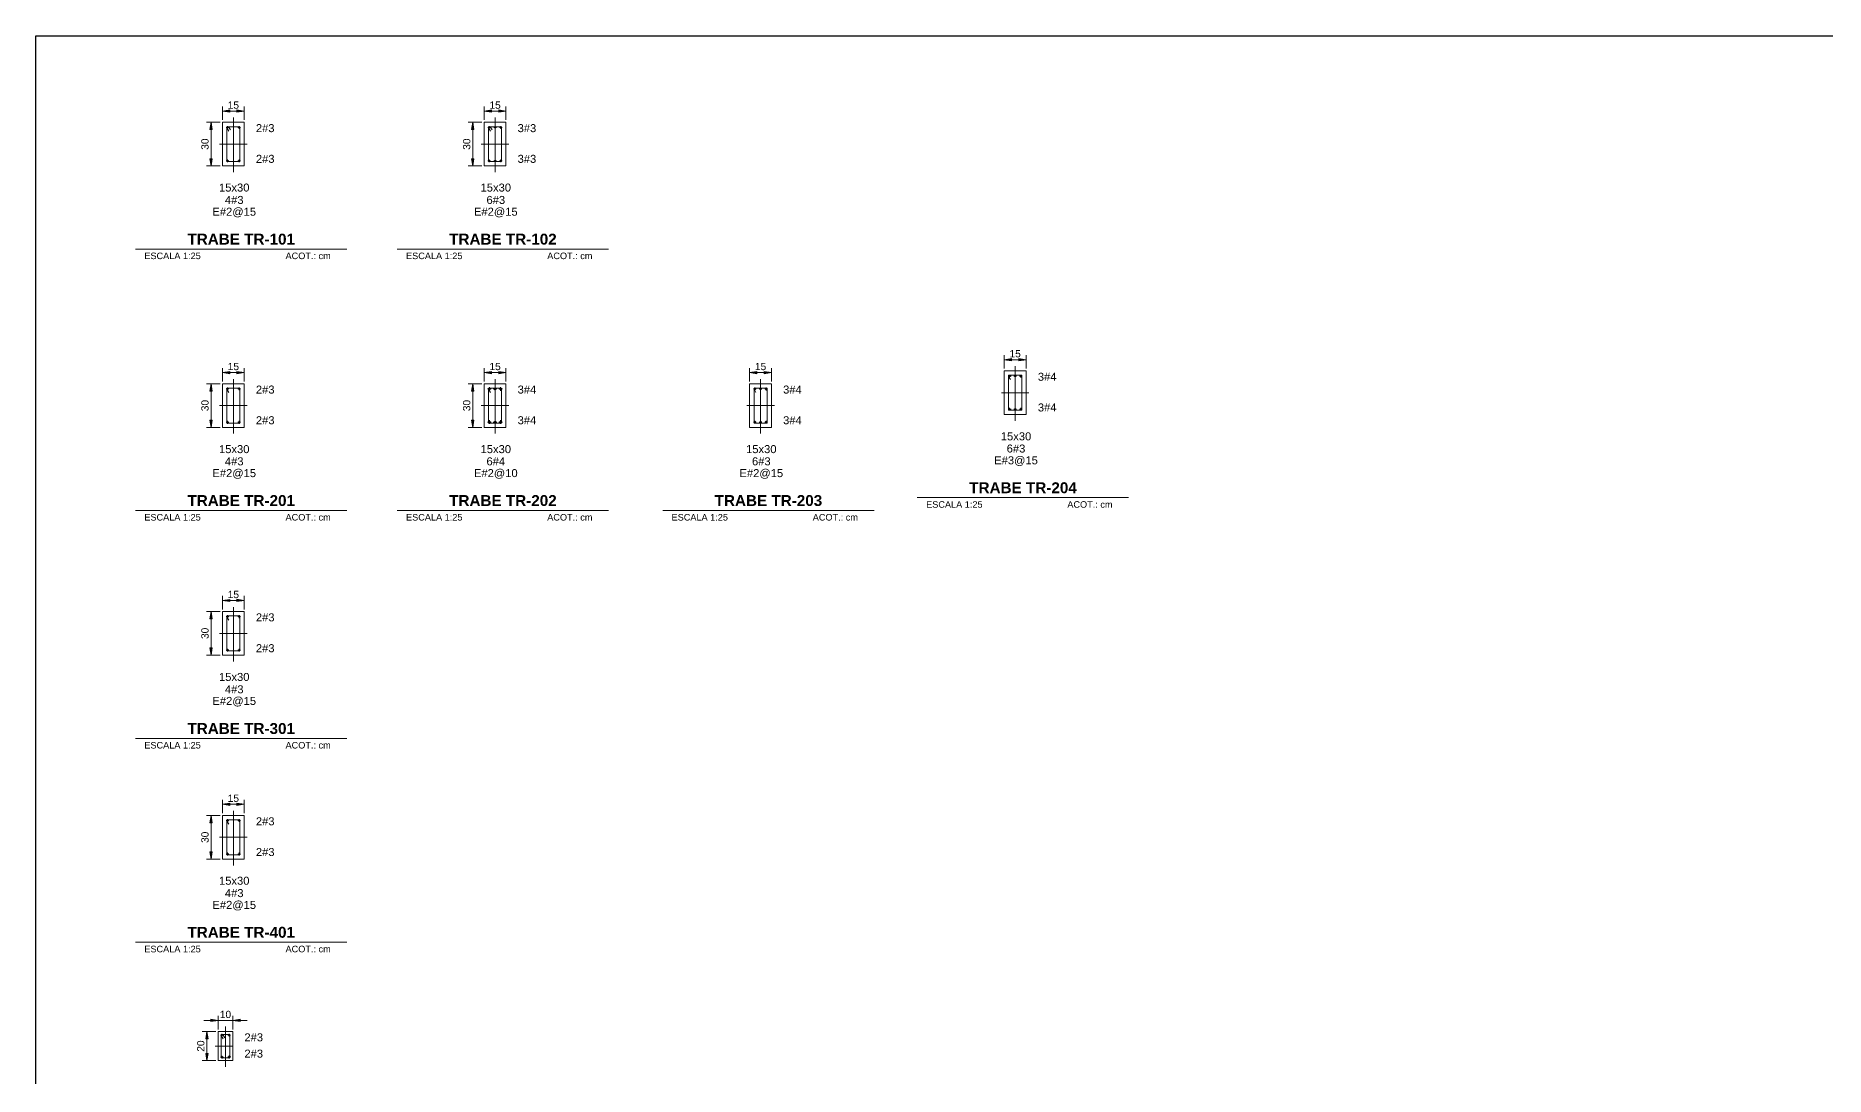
# Model space of a CAD drawing. Header units: metres. Extents: x -44 to 49.1, y -18.2 to 16.5.
# Drawn here: x -0.77 to 11.53, y -11.19 to -4.04 of the extents above; entities that cross this region are included whole.
import ezdxf
from ezdxf.enums import TextEntityAlignment as Align

# ---------------------------------------------------------------- set-up
doc = ezdxf.new("R2010")
doc.units = ezdxf.units.M
doc.header["$PDMODE"] = 35
doc.linetypes.add('CENTER2', pattern=[1.125, 0.75, -0.125, 0.125, -0.125])
for name, color, linetype, lineweight in [('.S-CentLines', 251, 'CENTER2', 5), ('.S-Concreto', 15, 'Continuous', 20), ('.S-Dimensiones', 11, 'Continuous', 15), ('.S-Hatch', 251, 'Continuous', 5), ('.S-Refuerzo', 1, 'Continuous', 18), ('.S-Textos', 5, 'Continuous', 15)]:
    doc.layers.add(name, color=color, linetype=linetype, lineweight=lineweight)
doc.layers.add('.S-Viewport', color=7, linetype='Continuous', plot=False)
doc.styles.add('General', font='arial.ttf')
doc.styles.add('Texto_Minimo', font='arial.ttf', dxfattribs={"height": 1.8})
doc.styles.add('Titulos', font='', dxfattribs={"height": 6})
doc.styles.get('Titulos').set_extended_font_data('Arial', bold=True)
doc.dimstyles.new('Generales', dxfattribs={"dimscale": 0, "dimtxt": 2, "dimasz": 2, "dimexe": 1.25, "dimexo": 0.625, "dimtad": 1, "dimdec": 0, "dimlfac": 100, "dimzin": 1, "dimdsep": 46, "dimtxsty": 'General', "dimblk": 'FLECHA', "dimcen": 2, "dimclrd": 11, "dimclre": 11, "dimclrt": 5, "dimadec": 0, "dimazin": 0, "dimtfac": 1, "dimtdec": 0, "dimtmove": 0, "dimatfit": 3, "dimfxl": 1, "dimlwd": 13, "dimlwe": 13, "dimarcsym": 0})

# ---------------------------------------------------------------- blocks, each defined once
blk = doc.blocks.new('FLECHA')
at = {"linetype": 'Continuous'}
blk.add_hatch(color=5, dxfattribs=at).paths.add_polyline_path([(0, 0), (-1, 0.1621), (-1, -0.1574)])
at = {"color": 5, "linetype": 'Continuous'}
blk.add_line((-1, 0.1621), (-1, -0.1574), dxfattribs=at)
blk.add_lwpolyline([(-1, 0.1621), (0, 0), (-1, -0.1574)], dxfattribs=at)
blk = doc.blocks.new('*D1054')
at = {"layer": '.S-Dimensiones', "color": 11, "linetype": 'Continuous', "lineweight": 13, "ltscale": 0.5, "transparency": 16777216}
for p, q in [((0.509, -4.619), (0.509, -4.527)), ((0.659, -4.619), (0.659, -4.527)), ((0.559, -4.558), (0.609, -4.558))]:
    blk.add_line(p, q, dxfattribs=at)
at = {"layer": 'Defpoints', "color": 0, "ltscale": 0.5, "transparency": 16777216}
for p in [(0.509, -4.635), (0.659, -4.558), (0.659, -4.635)]:
    blk.add_point(p, dxfattribs=at)
at = {"layer": '.S-Dimensiones', "color": 11, "lineweight": 13, "ltscale": 0.5, "transparency": 16777216, "xscale": 0.05, "yscale": 0.05, "zscale": 0.05, "rotation": 180}
blk.add_blockref('FLECHA', (0.509, -4.558), dxfattribs=at)
at = {"layer": '.S-Dimensiones', "color": 11, "lineweight": 13, "ltscale": 0.5, "transparency": 16777216, "xscale": 0.05, "yscale": 0.05, "zscale": 0.05}
blk.add_blockref('FLECHA', (0.659, -4.558), dxfattribs=at)
at = {"layer": '.S-Dimensiones', "color": 5, "ltscale": 0.5, "transparency": 16777216, "insert": (0.584, -4.517), "char_height": 0.05, "attachment_point": 5, "style": 'General'}
blk.add_mtext('15', dxfattribs=at)
blk = doc.blocks.new('TITULO2')
blk.add_line((0.709, -0.291), (-0.744, -0.291))
for tag, height, style, p in [('TÍTULO', 0.075, 'Titulos', (-0.017, -0.223)), ('ESCALA', 0.045, 'Texto_Minimo', (-0.489, -0.338)), ('ACOTACIÓN', 0.045, 'Texto_Minimo', (0.443, -0.338))]:
    blk.add_attdef(tag, text='', height=height, dxfattribs=dict(style=style)).set_placement(p, align=Align.MIDDLE_CENTER)
blk = doc.blocks.new('*D1053')
at = {"layer": '.S-Dimensiones', "color": 11, "linetype": 'Continuous', "lineweight": 13, "ltscale": 0.5, "transparency": 16777216}
for p, q in [((0.493, -4.635), (0.399, -4.635)), ((0.431, -4.685), (0.431, -4.885)), ((0.493, -4.935), (0.399, -4.935))]:
    blk.add_line(p, q, dxfattribs=at)
at = {"layer": 'Defpoints', "color": 0, "ltscale": 0.5, "transparency": 16777216}
for p in [(0.509, -4.635), (0.431, -4.935), (0.509, -4.935)]:
    blk.add_point(p, dxfattribs=at)
at = {"layer": '.S-Dimensiones', "color": 11, "lineweight": 13, "ltscale": 0.5, "transparency": 16777216, "xscale": 0.05, "yscale": 0.05, "zscale": 0.05}
for p, rotation in [((0.431, -4.635), 90), ((0.431, -4.935), 270)]:
    blk.add_blockref('FLECHA', p, dxfattribs=dict(at, rotation=rotation))
at = {"layer": '.S-Dimensiones', "color": 5, "ltscale": 0.5, "transparency": 16777216, "insert": (0.389, -4.785), "char_height": 0.05, "attachment_point": 5, "rotation": 90, "style": 'General'}
blk.add_mtext('30', dxfattribs=at)
blk = doc.blocks.new('*U1076')
at = {"layer": '.S-Hatch', "lineweight": 5}
h = blk.add_hatch(dxfattribs=at)
h.set_pattern_fill('ANSI31', color=250, scale=0.000761594, style=0)
h.set_pattern_definition([(45, (-0.0352946, -0.0017463), (-0.00170983, 0.00170983), [])])
edge = h.paths.add_edge_path()
edge.add_arc((0, 0), 0.004763, 0, 360)
at = {"layer": '.S-CentLines'}
for p, q in [((0.009525, 0), (-0.009525, 0)), ((0, -0.009525), (0, 0.009525))]:
    blk.add_line(p, q, dxfattribs=at)
at = {"layer": '.S-Refuerzo', "color": 5, "lineweight": 9}
blk.add_circle((0, 0), 0.004763, dxfattribs=at)
blk = doc.blocks.new('*D1058')
at = {"layer": '.S-Dimensiones', "color": 11, "linetype": 'Continuous', "lineweight": 13, "ltscale": 0.5, "transparency": 16777216}
for p, q in [((2.308, -4.619), (2.308, -4.527)), ((2.458, -4.619), (2.458, -4.527)), ((2.358, -4.558), (2.408, -4.558))]:
    blk.add_line(p, q, dxfattribs=at)
at = {"layer": 'Defpoints', "color": 0, "ltscale": 0.5, "transparency": 16777216}
for p in [(2.308, -4.635), (2.458, -4.558), (2.458, -4.635)]:
    blk.add_point(p, dxfattribs=at)
at = {"layer": '.S-Dimensiones', "color": 11, "lineweight": 13, "ltscale": 0.5, "transparency": 16777216, "xscale": 0.05, "yscale": 0.05, "zscale": 0.05, "rotation": 180}
blk.add_blockref('FLECHA', (2.308, -4.558), dxfattribs=at)
at = {"layer": '.S-Dimensiones', "color": 11, "lineweight": 13, "ltscale": 0.5, "transparency": 16777216, "xscale": 0.05, "yscale": 0.05, "zscale": 0.05}
blk.add_blockref('FLECHA', (2.458, -4.558), dxfattribs=at)
at = {"layer": '.S-Dimensiones', "color": 5, "ltscale": 0.5, "transparency": 16777216, "insert": (2.383, -4.517), "char_height": 0.05, "attachment_point": 5, "style": 'General'}
blk.add_mtext('15', dxfattribs=at)
blk = doc.blocks.new('*D1059')
at = {"layer": '.S-Dimensiones', "color": 11, "linetype": 'Continuous', "lineweight": 13, "ltscale": 0.5, "transparency": 16777216}
for p, q in [((2.292, -4.635), (2.198, -4.635)), ((2.229, -4.685), (2.229, -4.885)), ((2.292, -4.935), (2.198, -4.935))]:
    blk.add_line(p, q, dxfattribs=at)
at = {"layer": 'Defpoints', "color": 0, "ltscale": 0.5, "transparency": 16777216}
for p in [(2.308, -4.635), (2.229, -4.935), (2.308, -4.935)]:
    blk.add_point(p, dxfattribs=at)
at = {"layer": '.S-Dimensiones', "color": 11, "lineweight": 13, "ltscale": 0.5, "transparency": 16777216, "xscale": 0.05, "yscale": 0.05, "zscale": 0.05}
for p, rotation in [((2.229, -4.635), 90), ((2.229, -4.935), 270)]:
    blk.add_blockref('FLECHA', p, dxfattribs=dict(at, rotation=rotation))
at = {"layer": '.S-Dimensiones', "color": 5, "ltscale": 0.5, "transparency": 16777216, "insert": (2.188, -4.785), "char_height": 0.05, "attachment_point": 5, "rotation": 90, "style": 'General'}
blk.add_mtext('30', dxfattribs=at)
blk = doc.blocks.new('*D1060')
at = {"layer": '.S-Dimensiones', "color": 11, "linetype": 'Continuous', "lineweight": 13, "ltscale": 0.5, "transparency": 16777216}
for p, q in [((0.493, -6.432), (0.399, -6.432)), ((0.431, -6.482), (0.431, -6.682)), ((0.493, -6.732), (0.399, -6.732))]:
    blk.add_line(p, q, dxfattribs=at)
at = {"layer": 'Defpoints', "color": 0, "ltscale": 0.5, "transparency": 16777216}
for p in [(0.509, -6.432), (0.431, -6.732), (0.509, -6.732)]:
    blk.add_point(p, dxfattribs=at)
at = {"layer": '.S-Dimensiones', "color": 11, "lineweight": 13, "ltscale": 0.5, "transparency": 16777216, "xscale": 0.05, "yscale": 0.05, "zscale": 0.05}
for p, rotation in [((0.431, -6.432), 90), ((0.431, -6.732), 270)]:
    blk.add_blockref('FLECHA', p, dxfattribs=dict(at, rotation=rotation))
at = {"layer": '.S-Dimensiones', "color": 5, "ltscale": 0.5, "transparency": 16777216, "insert": (0.389, -6.582), "char_height": 0.05, "attachment_point": 5, "rotation": 90, "style": 'General'}
blk.add_mtext('30', dxfattribs=at)
blk = doc.blocks.new('*D1061')
at = {"layer": '.S-Dimensiones', "color": 11, "linetype": 'Continuous', "lineweight": 13, "ltscale": 0.5, "transparency": 16777216}
for p, q in [((2.292, -6.432), (2.198, -6.432)), ((2.229, -6.482), (2.229, -6.682)), ((2.292, -6.732), (2.198, -6.732))]:
    blk.add_line(p, q, dxfattribs=at)
at = {"layer": 'Defpoints', "color": 0, "ltscale": 0.5, "transparency": 16777216}
for p in [(2.308, -6.432), (2.229, -6.732), (2.308, -6.732)]:
    blk.add_point(p, dxfattribs=at)
at = {"layer": '.S-Dimensiones', "color": 11, "lineweight": 13, "ltscale": 0.5, "transparency": 16777216, "xscale": 0.05, "yscale": 0.05, "zscale": 0.05}
for p, rotation in [((2.229, -6.432), 90), ((2.229, -6.732), 270)]:
    blk.add_blockref('FLECHA', p, dxfattribs=dict(at, rotation=rotation))
at = {"layer": '.S-Dimensiones', "color": 5, "ltscale": 0.5, "transparency": 16777216, "insert": (2.188, -6.582), "char_height": 0.05, "attachment_point": 5, "rotation": 90, "style": 'General'}
blk.add_mtext('30', dxfattribs=at)
blk = doc.blocks.new('*U1077')
at = {"layer": '.S-Hatch', "lineweight": 5}
h = blk.add_hatch(dxfattribs=at)
h.set_pattern_fill('ANSI31', color=250, scale=0.001015, style=0)
h.set_pattern_definition([(45, (-0.0470595, -0.0023284), (-0.00227977, 0.00227977), [])])
edge = h.paths.add_edge_path()
edge.add_arc((0, 0), 0.00635, 0, 360)
at = {"layer": '.S-CentLines'}
for p, q in [((0.0127, 0), (-0.0127, 0)), ((0, -0.0127), (0, 0.0127))]:
    blk.add_line(p, q, dxfattribs=at)
at = {"layer": '.S-Refuerzo', "color": 5, "lineweight": 9}
blk.add_circle((0, 0), 0.00635, dxfattribs=at)
blk = doc.blocks.new('*D1062')
at = {"layer": '.S-Dimensiones', "color": 11, "linetype": 'Continuous', "lineweight": 13, "ltscale": 0.5, "transparency": 16777216}
for p, q in [((0.509, -6.416), (0.509, -6.324)), ((0.559, -6.355), (0.609, -6.355)), ((0.659, -6.416), (0.659, -6.324))]:
    blk.add_line(p, q, dxfattribs=at)
at = {"layer": 'Defpoints', "color": 0, "ltscale": 0.5, "transparency": 16777216}
for p in [(0.659, -6.355), (0.509, -6.432), (0.659, -6.432)]:
    blk.add_point(p, dxfattribs=at)
at = {"layer": '.S-Dimensiones', "color": 11, "lineweight": 13, "ltscale": 0.5, "transparency": 16777216, "xscale": 0.05, "yscale": 0.05, "zscale": 0.05, "rotation": 180}
blk.add_blockref('FLECHA', (0.509, -6.355), dxfattribs=at)
at = {"layer": '.S-Dimensiones', "color": 11, "lineweight": 13, "ltscale": 0.5, "transparency": 16777216, "xscale": 0.05, "yscale": 0.05, "zscale": 0.05}
blk.add_blockref('FLECHA', (0.659, -6.355), dxfattribs=at)
at = {"layer": '.S-Dimensiones', "color": 5, "ltscale": 0.5, "transparency": 16777216, "insert": (0.584, -6.314), "char_height": 0.05, "attachment_point": 5, "style": 'General'}
blk.add_mtext('15', dxfattribs=at)
blk = doc.blocks.new('*D1063')
at = {"layer": '.S-Dimensiones', "color": 11, "linetype": 'Continuous', "lineweight": 13, "ltscale": 0.5, "transparency": 16777216}
for p, q in [((2.308, -6.416), (2.308, -6.324)), ((2.358, -6.355), (2.408, -6.355)), ((2.458, -6.416), (2.458, -6.324))]:
    blk.add_line(p, q, dxfattribs=at)
at = {"layer": 'Defpoints', "color": 0, "ltscale": 0.5, "transparency": 16777216}
for p in [(2.458, -6.355), (2.308, -6.432), (2.458, -6.432)]:
    blk.add_point(p, dxfattribs=at)
at = {"layer": '.S-Dimensiones', "color": 11, "lineweight": 13, "ltscale": 0.5, "transparency": 16777216, "xscale": 0.05, "yscale": 0.05, "zscale": 0.05, "rotation": 180}
blk.add_blockref('FLECHA', (2.308, -6.355), dxfattribs=at)
at = {"layer": '.S-Dimensiones', "color": 11, "lineweight": 13, "ltscale": 0.5, "transparency": 16777216, "xscale": 0.05, "yscale": 0.05, "zscale": 0.05}
blk.add_blockref('FLECHA', (2.458, -6.355), dxfattribs=at)
at = {"layer": '.S-Dimensiones', "color": 5, "ltscale": 0.5, "transparency": 16777216, "insert": (2.383, -6.314), "char_height": 0.05, "attachment_point": 5, "style": 'General'}
blk.add_mtext('15', dxfattribs=at)
blk = doc.blocks.new('*D1068')
at = {"layer": '.S-Dimensiones', "color": 11, "linetype": 'Continuous', "lineweight": 13, "ltscale": 0.5, "transparency": 16777216}
for p, q in [((4.133, -6.416), (4.133, -6.324)), ((4.183, -6.355), (4.233, -6.355)), ((4.283, -6.416), (4.283, -6.324))]:
    blk.add_line(p, q, dxfattribs=at)
at = {"layer": 'Defpoints', "color": 0, "ltscale": 0.5, "transparency": 16777216}
for p in [(4.283, -6.355), (4.133, -6.432), (4.283, -6.432)]:
    blk.add_point(p, dxfattribs=at)
at = {"layer": '.S-Dimensiones', "color": 11, "lineweight": 13, "ltscale": 0.5, "transparency": 16777216, "xscale": 0.05, "yscale": 0.05, "zscale": 0.05, "rotation": 180}
blk.add_blockref('FLECHA', (4.133, -6.355), dxfattribs=at)
at = {"layer": '.S-Dimensiones', "color": 11, "lineweight": 13, "ltscale": 0.5, "transparency": 16777216, "xscale": 0.05, "yscale": 0.05, "zscale": 0.05}
blk.add_blockref('FLECHA', (4.283, -6.355), dxfattribs=at)
at = {"layer": '.S-Dimensiones', "color": 5, "ltscale": 0.5, "transparency": 16777216, "insert": (4.208, -6.314), "char_height": 0.05, "attachment_point": 5, "style": 'General'}
blk.add_mtext('15', dxfattribs=at)
blk = doc.blocks.new('*D1078')
at = {"layer": '.S-Dimensiones', "color": 11, "linetype": 'Continuous', "lineweight": 13, "ltscale": 0.5, "transparency": 16777216}
for p, q in [((5.883, -6.328), (5.883, -6.236)), ((5.933, -6.267), (5.983, -6.267)), ((6.033, -6.328), (6.033, -6.236))]:
    blk.add_line(p, q, dxfattribs=at)
at = {"layer": 'Defpoints', "color": 0, "ltscale": 0.5, "transparency": 16777216}
for p in [(6.033, -6.267), (5.883, -6.344), (6.033, -6.344)]:
    blk.add_point(p, dxfattribs=at)
at = {"layer": '.S-Dimensiones', "color": 11, "lineweight": 13, "ltscale": 0.5, "transparency": 16777216, "xscale": 0.05, "yscale": 0.05, "zscale": 0.05, "rotation": 180}
blk.add_blockref('FLECHA', (5.883, -6.267), dxfattribs=at)
at = {"layer": '.S-Dimensiones', "color": 11, "lineweight": 13, "ltscale": 0.5, "transparency": 16777216, "xscale": 0.05, "yscale": 0.05, "zscale": 0.05}
blk.add_blockref('FLECHA', (6.033, -6.267), dxfattribs=at)
at = {"layer": '.S-Dimensiones', "color": 5, "ltscale": 0.5, "transparency": 16777216, "insert": (5.958, -6.226), "char_height": 0.05, "attachment_point": 5, "style": 'General'}
blk.add_mtext('15', dxfattribs=at)
blk = doc.blocks.new('*D1079')
at = {"layer": '.S-Dimensiones', "color": 11, "linetype": 'Continuous', "lineweight": 13, "ltscale": 0.5, "transparency": 16777216}
for p, q in [((0.493, -7.998), (0.399, -7.998)), ((0.431, -8.048), (0.431, -8.248)), ((0.493, -8.298), (0.399, -8.298))]:
    blk.add_line(p, q, dxfattribs=at)
at = {"layer": 'Defpoints', "color": 0, "ltscale": 0.5, "transparency": 16777216}
for p in [(0.509, -7.998), (0.431, -8.298), (0.509, -8.298)]:
    blk.add_point(p, dxfattribs=at)
at = {"layer": '.S-Dimensiones', "color": 11, "lineweight": 13, "ltscale": 0.5, "transparency": 16777216, "xscale": 0.05, "yscale": 0.05, "zscale": 0.05}
for p, rotation in [((0.431, -7.998), 90), ((0.431, -8.298), 270)]:
    blk.add_blockref('FLECHA', p, dxfattribs=dict(at, rotation=rotation))
at = {"layer": '.S-Dimensiones', "color": 5, "ltscale": 0.5, "transparency": 16777216, "insert": (0.389, -8.148), "char_height": 0.05, "attachment_point": 5, "rotation": 90, "style": 'General'}
blk.add_mtext('30', dxfattribs=at)
blk = doc.blocks.new('*D1080')
at = {"layer": '.S-Dimensiones', "color": 11, "linetype": 'Continuous', "lineweight": 13, "ltscale": 0.5, "transparency": 16777216}
for p, q in [((0.509, -7.983), (0.509, -7.891)), ((0.559, -7.922), (0.609, -7.922)), ((0.659, -7.983), (0.659, -7.891))]:
    blk.add_line(p, q, dxfattribs=at)
at = {"layer": 'Defpoints', "color": 0, "ltscale": 0.5, "transparency": 16777216}
for p in [(0.659, -7.922), (0.509, -7.998), (0.659, -7.998)]:
    blk.add_point(p, dxfattribs=at)
at = {"layer": '.S-Dimensiones', "color": 11, "lineweight": 13, "ltscale": 0.5, "transparency": 16777216, "xscale": 0.05, "yscale": 0.05, "zscale": 0.05, "rotation": 180}
blk.add_blockref('FLECHA', (0.509, -7.922), dxfattribs=at)
at = {"layer": '.S-Dimensiones', "color": 11, "lineweight": 13, "ltscale": 0.5, "transparency": 16777216, "xscale": 0.05, "yscale": 0.05, "zscale": 0.05}
blk.add_blockref('FLECHA', (0.659, -7.922), dxfattribs=at)
at = {"layer": '.S-Dimensiones', "color": 5, "ltscale": 0.5, "transparency": 16777216, "insert": (0.584, -7.881), "char_height": 0.05, "attachment_point": 5, "style": 'General'}
blk.add_mtext('15', dxfattribs=at)
blk = doc.blocks.new('*D1081')
at = {"layer": '.S-Dimensiones', "color": 11, "linetype": 'Continuous', "lineweight": 13, "ltscale": 0.5, "transparency": 16777216}
for p, q in [((0.493, -9.4), (0.399, -9.4)), ((0.431, -9.45), (0.431, -9.65)), ((0.493, -9.7), (0.399, -9.7))]:
    blk.add_line(p, q, dxfattribs=at)
at = {"layer": 'Defpoints', "color": 0, "ltscale": 0.5, "transparency": 16777216}
for p in [(0.509, -9.4), (0.431, -9.7), (0.509, -9.7)]:
    blk.add_point(p, dxfattribs=at)
at = {"layer": '.S-Dimensiones', "color": 11, "lineweight": 13, "ltscale": 0.5, "transparency": 16777216, "xscale": 0.05, "yscale": 0.05, "zscale": 0.05}
for p, rotation in [((0.431, -9.4), 90), ((0.431, -9.7), 270)]:
    blk.add_blockref('FLECHA', p, dxfattribs=dict(at, rotation=rotation))
at = {"layer": '.S-Dimensiones', "color": 5, "ltscale": 0.5, "transparency": 16777216, "insert": (0.389, -9.55), "char_height": 0.05, "attachment_point": 5, "rotation": 90, "style": 'General'}
blk.add_mtext('30', dxfattribs=at)
blk = doc.blocks.new('*D1082')
at = {"layer": '.S-Dimensiones', "color": 11, "linetype": 'Continuous', "lineweight": 13, "ltscale": 0.5, "transparency": 16777216}
for p, q in [((0.509, -9.384), (0.509, -9.292)), ((0.559, -9.323), (0.609, -9.323)), ((0.659, -9.384), (0.659, -9.292))]:
    blk.add_line(p, q, dxfattribs=at)
at = {"layer": 'Defpoints', "color": 0, "ltscale": 0.5, "transparency": 16777216}
for p in [(0.659, -9.323), (0.509, -9.4), (0.659, -9.4)]:
    blk.add_point(p, dxfattribs=at)
at = {"layer": '.S-Dimensiones', "color": 11, "lineweight": 13, "ltscale": 0.5, "transparency": 16777216, "xscale": 0.05, "yscale": 0.05, "zscale": 0.05, "rotation": 180}
blk.add_blockref('FLECHA', (0.509, -9.323), dxfattribs=at)
at = {"layer": '.S-Dimensiones', "color": 11, "lineweight": 13, "ltscale": 0.5, "transparency": 16777216, "xscale": 0.05, "yscale": 0.05, "zscale": 0.05}
blk.add_blockref('FLECHA', (0.659, -9.323), dxfattribs=at)
at = {"layer": '.S-Dimensiones', "color": 5, "ltscale": 0.5, "transparency": 16777216, "insert": (0.584, -9.282), "char_height": 0.05, "attachment_point": 5, "style": 'General'}
blk.add_mtext('15', dxfattribs=at)
blk = doc.blocks.new('*D1086')
at = {"layer": '.S-Dimensiones', "color": 11, "linetype": 'Continuous', "lineweight": 13, "ltscale": 0.5, "transparency": 16777216}
for p, q in [((0.464, -10.885), (0.37, -10.885)), ((0.402, -10.935), (0.402, -11.035)), ((0.464, -11.085), (0.37, -11.085))]:
    blk.add_line(p, q, dxfattribs=at)
at = {"layer": 'Defpoints', "color": 0, "ltscale": 0.5, "transparency": 16777216}
for p in [(0.48, -10.885), (0.402, -11.085), (0.48, -11.085)]:
    blk.add_point(p, dxfattribs=at)
at = {"layer": '.S-Dimensiones', "color": 11, "lineweight": 13, "ltscale": 0.5, "transparency": 16777216, "xscale": 0.05, "yscale": 0.05, "zscale": 0.05}
for p, rotation in [((0.402, -10.885), 90), ((0.402, -11.085), 270)]:
    blk.add_blockref('FLECHA', p, dxfattribs=dict(at, rotation=rotation))
at = {"layer": '.S-Dimensiones', "color": 5, "ltscale": 0.5, "transparency": 16777216, "insert": (0.36, -10.985), "char_height": 0.05, "attachment_point": 5, "rotation": 90, "style": 'General'}
blk.add_mtext('20', dxfattribs=at)
blk = doc.blocks.new('*D1087')
at = {"layer": '.S-Dimensiones', "color": 11, "linetype": 'Continuous', "lineweight": 13, "ltscale": 0.5, "transparency": 16777216}
for p, q in [((0.43, -10.809), (0.38, -10.809)), ((0.48, -10.87), (0.48, -10.778)), ((0.48, -10.809), (0.58, -10.809)), ((0.58, -10.87), (0.58, -10.778)), ((0.63, -10.809), (0.68, -10.809))]:
    blk.add_line(p, q, dxfattribs=at)
at = {"layer": 'Defpoints', "color": 0, "ltscale": 0.5, "transparency": 16777216}
for p in [(0.58, -10.809), (0.48, -10.885), (0.58, -10.885)]:
    blk.add_point(p, dxfattribs=at)
at = {"layer": '.S-Dimensiones', "color": 11, "lineweight": 13, "ltscale": 0.5, "transparency": 16777216, "xscale": 0.05, "yscale": 0.05, "zscale": 0.05}
blk.add_blockref('FLECHA', (0.48, -10.809), dxfattribs=at)
at = {"layer": '.S-Dimensiones', "color": 11, "lineweight": 13, "ltscale": 0.5, "transparency": 16777216, "xscale": 0.05, "yscale": 0.05, "zscale": 0.05, "rotation": 180}
blk.add_blockref('FLECHA', (0.58, -10.809), dxfattribs=at)
at = {"layer": '.S-Dimensiones', "color": 5, "ltscale": 0.5, "transparency": 16777216, "insert": (0.53, -10.768), "char_height": 0.05, "attachment_point": 5, "style": 'General'}
blk.add_mtext('10', dxfattribs=at)

msp = doc.modelspace()

# ---------------------------------------------------------------- linework, layer by layer
at = {"layer": '.S-CentLines', "ltscale": 0.5}
for p, q in [((0.584, -4.978), (0.584, -4.6)), ((2.383, -4.978), (2.383, -4.6)), ((0.489, -4.785), (0.679, -4.785)), ((2.288, -4.785), (2.478, -4.785)), ((5.958, -6.687), (5.958, -6.309)), ((0.584, -6.775), (0.584, -6.397)), ((2.383, -6.775), (2.383, -6.397)), ((4.208, -6.775), (4.208, -6.397)), ((5.863, -6.494), (6.053, -6.494)), ((0.489, -6.582), (0.679, -6.582)), ((2.288, -6.582), (2.478, -6.582)), ((4.113, -6.582), (4.303, -6.582)), ((0.584, -8.342), (0.584, -7.963)), ((0.489, -8.148), (0.679, -8.148)), ((0.584, -9.743), (0.584, -9.365)), ((0.489, -9.55), (0.679, -9.55)), ((0.53, -11.128), (0.53, -10.85)), ((0.46, -10.985), (0.575, -10.985))]:
    msp.add_line(p, q, dxfattribs=at)
at = {"layer": '.S-Concreto'}
for points in [[(0.509, -4.935), (0.659, -4.935), (0.659, -4.635), (0.509, -4.635)], [(2.308, -4.935), (2.458, -4.935), (2.458, -4.635), (2.308, -4.635)], [(5.883, -6.644), (6.033, -6.644), (6.033, -6.344), (5.883, -6.344)], [(0.509, -6.732), (0.659, -6.732), (0.659, -6.432), (0.509, -6.432)], [(2.308, -6.732), (2.458, -6.732), (2.458, -6.432), (2.308, -6.432)], [(4.133, -6.732), (4.283, -6.732), (4.283, -6.432), (4.133, -6.432)], [(0.509, -8.298), (0.659, -8.298), (0.659, -7.998), (0.509, -7.998)], [(0.509, -9.7), (0.659, -9.7), (0.659, -9.4), (0.509, -9.4)], [(0.48, -11.085), (0.58, -11.085), (0.58, -10.885), (0.48, -10.885)]]:
    msp.add_lwpolyline(points, close=True, dxfattribs=at)
at = {"layer": '.S-Refuerzo', "color": 3}
for p, q in [((0.539, -4.673), (0.553, -4.695)), ((0.551, -4.665), (0.565, -4.687)), ((2.338, -4.673), (2.351, -4.695)), ((2.35, -4.665), (2.364, -4.687)), ((5.913, -6.382), (5.927, -6.404)), ((0.539, -6.47), (0.553, -6.492)), ((2.338, -6.47), (2.351, -6.492)), ((4.163, -6.47), (4.176, -6.492)), ((0.539, -8.037), (0.553, -8.058)), ((0.539, -9.438), (0.553, -9.46)), ((0.5, -10.913), (0.514, -10.935)), ((0.512, -10.905), (0.525, -10.928))]:
    msp.add_line(p, q, dxfattribs=at)
for points in [[(0.539, -4.905), (0.629, -4.905), (0.629, -4.665), (0.539, -4.665)], [(2.338, -4.905), (2.428, -4.905), (2.428, -4.665), (2.338, -4.665)], [(5.913, -6.614), (6.003, -6.614), (6.003, -6.374), (5.913, -6.374)], [(0.539, -6.702), (0.629, -6.702), (0.629, -6.462), (0.539, -6.462)], [(2.338, -6.702), (2.428, -6.702), (2.428, -6.462), (2.338, -6.462)], [(4.163, -6.702), (4.253, -6.702), (4.253, -6.462), (4.163, -6.462)], [(0.539, -8.268), (0.629, -8.268), (0.629, -8.028), (0.539, -8.028)], [(0.539, -9.67), (0.629, -9.67), (0.629, -9.43), (0.539, -9.43)], [(0.5, -11.065), (0.56, -11.065), (0.56, -10.905), (0.5, -10.905)]]:
    msp.add_lwpolyline(points, close=True, dxfattribs=at)
at = {"layer": '.S-Viewport'}
msp.add_lwpolyline([(-0.774, -4.04), (38.491, -4.04), (38.491, -18.212), (-0.774, -18.212)], close=True, dxfattribs=at)

# ---------------------------------------------------------------- block references
at = {"layer": '.S-Textos'}
for name, p in [('*U1076', (0.544, -4.67)), ('*U1076', (2.342, -4.67)), ('*U1076', (2.383, -4.67)), ('*U1076', (0.544, -6.467)), ('*U1076', (5.958, -6.607)), ('*U1076', (5.997, -6.607)), ('*U1077', (2.383, -6.696)), ('*U1077', (2.421, -6.696)), ('*U1076', (4.208, -6.696)), ('*U1076', (4.246, -6.696)), ('*U1076', (0.544, -8.033)), ('*U1076', (0.544, -9.435)), ('*U1076', (0.505, -10.91))]:
    msp.add_blockref(name, p, dxfattribs=at)
at = {"layer": '.S-Textos', "xscale": -1}
for name, p in [('*U1076', (0.624, -4.67)), ('*U1076', (2.423, -4.67)), ('*U1076', (0.624, -6.467)), ('*U1076', (5.92, -6.607)), ('*U1077', (2.344, -6.696)), ('*U1076', (4.169, -6.696)), ('*U1076', (0.624, -8.033)), ('*U1076', (0.624, -9.435))]:
    msp.add_blockref(name, p, dxfattribs=at)
for name, p, rotation in [('*U1076', (0.544, -4.9), 180), ('*U1076', (2.342, -4.9), 180), ('*U1076', (2.383, -4.9), 180), ('*U1076', (5.958, -6.38), 180), ('*U1076', (5.997, -6.38), 180), ('*U1077', (2.383, -6.468), 180), ('*U1077', (2.421, -6.468), 180), ('*U1076', (4.208, -6.468), 180), ('*U1076', (4.246, -6.468), 180), ('*U1076', (0.544, -6.697), 180), ('*U1076', (0.544, -8.263), 180), ('*U1076', (0.544, -9.665), 180), ('*U1076', (0.555, -10.91), 359.9999999999968), ('*U1076', (0.506, -11.061), 180.7808501510206)]:
    msp.add_blockref(name, p, dxfattribs=dict(at, rotation=rotation))
at = {"layer": '.S-Textos'}
for name, p, rotation in [('*U1076', (0.624, -4.9), 180), ('*U1076', (2.423, -4.9), 180), ('*U1076', (5.92, -6.38), 180), ('*U1077', (2.344, -6.468), 180), ('*U1076', (4.169, -6.468), 180), ('*U1076', (0.624, -6.697), 180), ('*U1076', (0.624, -8.263), 180), ('*U1076', (0.624, -9.665), 180), ('*U1076', (0.556, -11.06), 180.7808501510239)]:
    msp.add_blockref(name, p, dxfattribs=dict(at, rotation=rotation))
for p, values in [((0.655, -5.215), {'TÍTULO': 'TRABE TR-101', 'ESCALA': 'ESCALA 1:25', 'ACOTACIÓN': 'ACOT.: cm'}), ((2.454, -5.215), {'TÍTULO': 'TRABE TR-102', 'ESCALA': 'ESCALA 1:25', 'ACOTACIÓN': 'ACOT.: cm'}), ((6.029, -6.924), {'TÍTULO': 'TRABE TR-204', 'ESCALA': 'ESCALA 1:25', 'ACOTACIÓN': 'ACOT.: cm'}), ((0.655, -7.012), {'TÍTULO': 'TRABE TR-201', 'ESCALA': 'ESCALA 1:25', 'ACOTACIÓN': 'ACOT.: cm'}), ((2.454, -7.012), {'TÍTULO': 'TRABE TR-202', 'ESCALA': 'ESCALA 1:25', 'ACOTACIÓN': 'ACOT.: cm'}), ((4.279, -7.012), {'TÍTULO': 'TRABE TR-203', 'ESCALA': 'ESCALA 1:25', 'ACOTACIÓN': 'ACOT.: cm'}), ((0.655, -8.579), {'TÍTULO': 'TRABE TR-301', 'ESCALA': 'ESCALA 1:25', 'ACOTACIÓN': 'ACOT.: cm'}), ((0.655, -9.98), {'TÍTULO': 'TRABE TR-401', 'ESCALA': 'ESCALA 1:25', 'ACOTACIÓN': 'ACOT.: cm'})]:
    msp.add_blockref('TITULO2', p, dxfattribs=at).add_auto_attribs(values)

# ---------------------------------------------------------------- texts
at = {"layer": '.S-Textos', "style": 'General'}
for s, p in [('2#3', (0.803, -4.675, 0)), ('3#3', (2.602, -4.675, 0)), ('2#3', (0.803, -4.886, 0)), ('3#3', (2.602, -4.886, 0)), ('3#4', (6.178, -6.384, 0)), ('2#3', (0.803, -6.472, 0)), ('3#4', (2.602, -6.472, 0)), ('3#4', (4.427, -6.472, 0)), ('3#4', (6.178, -6.595, 0)), ('2#3', (0.803, -6.683, 0)), ('3#4', (2.602, -6.683, 0)), ('3#4', (4.427, -6.683, 0)), ('2#3', (0.803, -8.038, 0)), ('2#3', (0.803, -8.25, 0)), ('2#3', (0.803, -9.44, 0)), ('2#3', (0.803, -9.651, 0)), ('2#3', (0.724, -10.925, 0)), ('2#3', (0.724, -11.037, 0))]:
    msp.add_text(s, height=0.055, dxfattribs=at).set_placement(p, align=Align.MIDDLE)
for s, p in [('15x30', (0.59, -5.111)), ('4#3', (0.59, -5.196)), ('15x30', (2.388, -5.111)), ('6#3', (2.388, -5.196)), ('E#2@15', (0.59, -5.277)), ('E#2@15', (2.388, -5.277)), ('15x30', (5.964, -6.821)), ('15x30', (0.59, -6.909)), ('15x30', (2.388, -6.909)), ('15x30', (4.213, -6.909)), ('6#3', (5.964, -6.905)), ('4#3', (0.59, -6.993)), ('6#4', (2.388, -6.993)), ('6#3', (4.213, -6.993)), ('E#3@15', (5.964, -6.986)), ('E#2@15', (0.59, -7.074)), ('E#2@10', (2.388, -7.074)), ('E#2@15', (4.213, -7.074)), ('15x30', (0.59, -8.475)), ('E#2@15', (0.59, -8.64)), ('4#3', (0.59, -8.56)), ('15x30', (0.59, -9.876)), ('4#3', (0.59, -9.961)), ('E#2@15', (0.59, -10.042))]:
    msp.add_text(s, height=0.055, dxfattribs=at).set_placement(p, align=Align.CENTER)

# ---------------------------------------------------------------- dimensions: what is measured, and where the dimension line sits
at = {"layer": '.S-Dimensiones', "ltscale": 0.5}
for base, p1, p2, picture, middle in [((0.659, -4.558), (0.509, -4.635), (0.659, -4.635), '*D1054', (0.584, -4.517)), ((2.458, -4.558), (2.308, -4.635), (2.458, -4.635), '*D1058', (2.383, -4.517)), ((6.033, -6.267), (5.883, -6.344), (6.033, -6.344), '*D1078', (5.958, -6.226)), ((0.659, -6.355), (0.509, -6.432), (0.659, -6.432), '*D1062', (0.584, -6.314)), ((2.458, -6.355), (2.308, -6.432), (2.458, -6.432), '*D1063', (2.383, -6.314)), ((4.283, -6.355), (4.133, -6.432), (4.283, -6.432), '*D1068', (4.208, -6.314)), ((0.659, -7.922), (0.509, -7.998), (0.659, -7.998), '*D1080', (0.584, -7.881)), ((0.659, -9.323), (0.509, -9.4), (0.659, -9.4), '*D1082', (0.584, -9.282)), ((0.58, -10.809), (0.48, -10.885), (0.58, -10.885), '*D1087', (0.53, -10.768))]:
    dim = msp.add_linear_dim(base=base, p1=p1, p2=p2, dimstyle='Generales', dxfattribs=at)
    dim.commit()
    dim.dimension.update_dxf_attribs({"geometry": picture, "text_midpoint": middle})
for base, p1, p2, picture, middle in [((0.431, -4.935), (0.509, -4.635), (0.509, -4.935), '*D1053', (0.389, -4.785)), ((2.229, -4.935), (2.308, -4.635), (2.308, -4.935), '*D1059', (2.188, -4.785)), ((0.431, -6.732), (0.509, -6.432), (0.509, -6.732), '*D1060', (0.389, -6.582)), ((2.229, -6.732), (2.308, -6.432), (2.308, -6.732), '*D1061', (2.188, -6.582)), ((0.431, -8.298), (0.509, -7.998), (0.509, -8.298), '*D1079', (0.389, -8.148)), ((0.431, -9.7), (0.509, -9.4), (0.509, -9.7), '*D1081', (0.389, -9.55)), ((0.402, -11.085), (0.48, -10.885), (0.48, -11.085), '*D1086', (0.36, -10.985))]:
    dim = msp.add_linear_dim(base=base, p1=p1, p2=p2, angle=90, dimstyle='Generales', dxfattribs=at)
    dim.commit()
    dim.dimension.update_dxf_attribs({"geometry": picture, "text_midpoint": middle})

doc.saveas('drawing.dxf')
